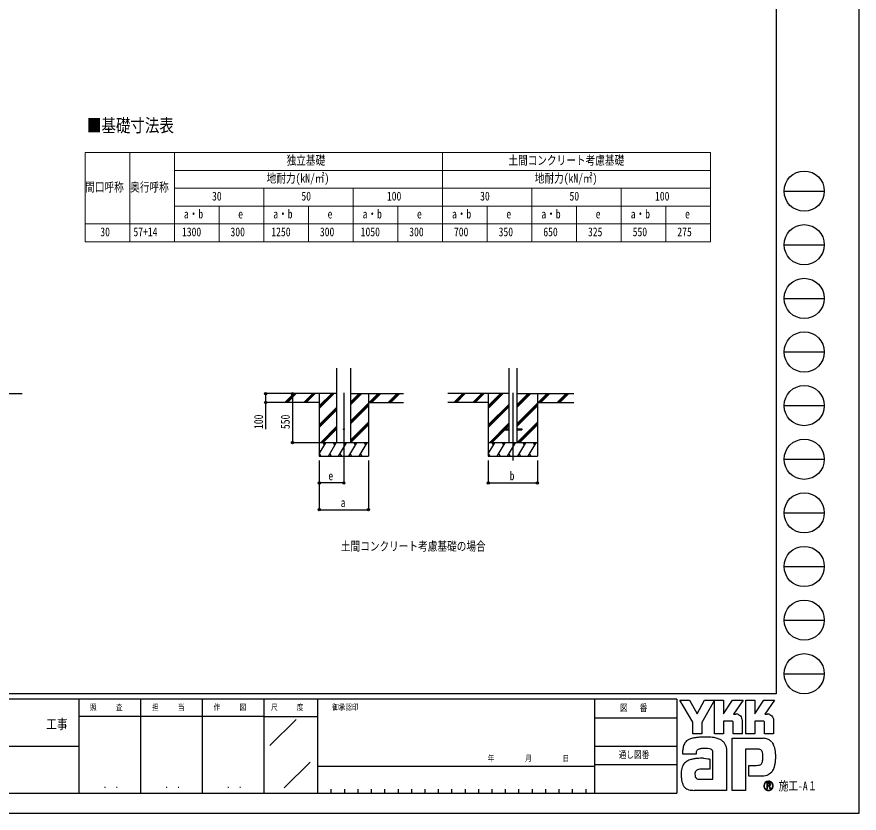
# Model space of a CAD drawing. Units: millimetres, scale not verified. Extents: x -12615 to 12615, y -8910 to 8910.
# Drawn here: x 3190 to 12615, y -8910 to 0 of the extents above; entities that cross this region are included whole.
import ezdxf
from ezdxf.enums import TextEntityAlignment as Align

# ---------------------------------------------------------------- set-up
doc = ezdxf.new("R2010")
doc.units = ezdxf.units.MM
doc.header["$LTSCALE"] = 50
doc.layers.add('0-1_TABLE1', color=7, linetype='Continuous', lineweight=18)
for name, color, linetype in [('0-2_USER1', 3, 'Continuous'), ('0-3_YKK_12', 2, 'Continuous'), ('0-4_YKK_13', 4, 'Continuous'), ('0-5_YKK_A1', 4, 'Continuous'), ('0-6_YKK_D', 6, 'Continuous'), ('0-7_YKK_ZWAK', 7, 'Continuous')]:
    doc.layers.add(name, color=color, linetype=linetype)
doc.styles.add('ＭＳ ゴシック', font='')
doc.styles.get('ＭＳ ゴシック').set_extended_font_data('MS Gothic')

msp = doc.modelspace()

# ---------------------------------------------------------------- linework, layer by layer
at = {"layer": '0-1_TABLE1'}
for p, q in [((3953.06, -1517.46), (10953.06, -1517.46)), ((3953.06, -1517.46), (3953.06, -2517.46)), ((4453.06, -1517.46), (4453.06, -2517.46)), ((4953.06, -1517.46), (4953.06, -2517.46)), ((7953.06, -1517.46), (7953.06, -2517.46)), ((4953.06, -1717.46), (10953.06, -1717.46)), ((4953.06, -1917.46), (10953.06, -1917.46)), ((5953.06, -1917.46), (5953.06, -2517.46)), ((6953.06, -1917.46), (6953.06, -2517.46)), ((8953.06, -1917.46), (8953.06, -2517.46)), ((4953.06, -2117.46), (10953.06, -2117.46)), ((8453.06, -2117.46), (8453.06, -2517.46)), ((9453.06, -2117.46), (9453.06, -2517.46)), ((10453.06, -2117.46), (10453.06, -2517.46)), ((3953.06, -2317.46), (10953.06, -2317.46)), ((3953.06, -2517.46), (10953.06, -2517.46))]:
    msp.add_line(p, q, dxfattribs=at)
for points in [[(10953.06, -1517.46), (10953.06, -2117.46), (10953.06, -2517.46)], [(9953.06, -1917.46), (9953.06, -2317.46), (9953.06, -2517.46)], [(5453.06, -2117.46), (5453.06, -2317.46), (5453.06, -2517.46)], [(6453.06, -2117.46), (6453.06, -2317.46), (6453.06, -2517.46)], [(7453.06, -2117.46), (7453.06, -2317.46), (7453.06, -2517.46)]]:
    msp.add_lwpolyline(points, dxfattribs=at)
at = {"layer": '0-3_YKK_12'}
for p, q in [((6849.06, -4205.79), (6849.06, -4965)), ((8740.06, -4205.79), (8740.06, -4965))]:
    msp.add_line(p, q, dxfattribs=at)
at = {"layer": '0-4_YKK_13'}
for p, q in [((8640.06, -4610.5), (8640.06, -4619.5)), ((8640.06, -4610.5), (8694.86, -4610.5)), ((8785.26, -4610.5), (8840.06, -4610.5)), ((8840.06, -4610.5), (8840.06, -4619.5)), ((8640.06, -4619.5), (8694.86, -4619.5)), ((8785.26, -4619.5), (8840.06, -4619.5))]:
    msp.add_line(p, q, dxfattribs=at)
msp.add_circle((6849.06, -4615), 5, dxfattribs=at)
at = {"layer": '0-5_YKK_A1'}
for p, q in [((6771.31, -4765), (6771.31, -3929.65)), ((6926.81, -4765), (6926.81, -3929.65)), ((8694.86, -3929.65), (8694.86, -4765)), ((8785.26, -3929.65), (8785.26, -4765)), ((2230.06, -4215), (3251.06, -4215)), ((6771.31, -4215), (6123.11, -4215)), ((6189.8, -4313.6), (6288.39, -4215)), ((6202.53, -4315), (6302.53, -4215)), ((6216.68, -4315), (6316.68, -4215)), ((6401.93, -4313.6), (6500.52, -4215)), ((6414.67, -4315), (6514.67, -4215)), ((6428.81, -4315), (6528.81, -4215)), ((6574.06, -4215), (6574.06, -4915)), ((6574.06, -4381.88), (6740.94, -4215)), ((6574.06, -4367.74), (6726.8, -4215)), ((6574.06, -4353.6), (6712.66, -4215)), ((6926.81, -4337.5), (7049.31, -4215)), ((6926.81, -4323.36), (7035.17, -4215)), ((6926.81, -4309.21), (7021.02, -4215)), ((6926.81, -4215), (7514.68, -4215)), ((7124.06, -4215), (7124.06, -4915)), ((7133.16, -4315), (7233.16, -4215)), ((7147.3, -4315), (7247.3, -4215)), ((7161.44, -4315), (7261.44, -4215)), ((7345.29, -4315), (7445.29, -4215)), ((7359.43, -4315), (7459.43, -4215)), ((7373.57, -4315), (7473.57, -4215)), ((8694.86, -4215), (8014.11, -4215)), ((8080.8, -4313.6), (8179.39, -4215)), ((8093.53, -4315), (8193.53, -4215)), ((8107.68, -4315), (8207.68, -4215)), ((8292.93, -4313.6), (8391.52, -4215)), ((8305.67, -4315), (8405.67, -4215)), ((8319.81, -4315), (8419.81, -4215)), ((8465.06, -4215), (8465.06, -4915)), ((8465.06, -4381.88), (8631.94, -4215)), ((8465.06, -4367.74), (8617.8, -4215)), ((8465.06, -4353.6), (8603.66, -4215)), ((8785.26, -4370.05), (8940.31, -4215)), ((8785.26, -4355.91), (8926.17, -4215)), ((8785.26, -4341.76), (8912.02, -4215)), ((8785.26, -4215), (9423.27, -4215)), ((9015.06, -4215), (9015.06, -4915)), ((9024.16, -4315), (9124.16, -4215)), ((9038.3, -4315), (9138.3, -4215)), ((9052.44, -4315), (9152.44, -4215)), ((9236.29, -4315), (9336.29, -4215)), ((9250.43, -4315), (9350.43, -4215)), ((9264.57, -4315), (9364.57, -4215)), ((6574.06, -4315), (6123.11, -4315)), ((6926.81, -4521.34), (7124.06, -4324.1)), ((7124.06, -4315), (7514.68, -4315)), ((8465.06, -4315), (8014.11, -4315)), ((8785.26, -4553.89), (9015.06, -4324.1)), ((9015.06, -4315), (9423.27, -4315)), ((6574.06, -4565.73), (6771.31, -4368.48)), ((6574.06, -4579.87), (6771.31, -4382.62)), ((6574.06, -4594.01), (6771.31, -4396.76)), ((6926.81, -4535.49), (7124.06, -4338.24)), ((6926.81, -4549.63), (7124.06, -4352.38)), ((8465.06, -4565.73), (8694.86, -4335.93)), ((8465.06, -4579.87), (8694.86, -4350.07)), ((8465.06, -4594.01), (8694.86, -4364.21)), ((8785.26, -4568.04), (9015.06, -4338.24)), ((8785.26, -4582.18), (9015.06, -4352.38)), ((6586.92, -4765), (6771.31, -4580.61)), ((6601.06, -4765), (6771.31, -4594.75)), ((6615.2, -4765), (6771.31, -4608.89)), ((6926.81, -4733.47), (7124.06, -4536.23)), ((6926.81, -4747.62), (7124.06, -4550.37)), ((6926.81, -4761.76), (7124.06, -4564.51)), ((8477.92, -4765), (8694.86, -4548.06)), ((8492.06, -4765), (8640.06, -4617)), ((8646.56, -4610.5), (8694.86, -4562.2)), ((8660.7, -4610.5), (8694.86, -4576.34)), ((8786.28, -4765), (9015.06, -4536.23)), ((8800.43, -4765), (9015.06, -4550.37)), ((8814.57, -4765), (9015.06, -4564.51)), ((8506.2, -4765), (8651.7, -4619.5)), ((7124.06, -4765), (6574.06, -4765)), ((6574.06, -4890.45), (6646.49, -4765)), ((6631.49, -4790.98), (6616.49, -4765)), ((6675.36, -4915), (6761.96, -4765)), ((6746.96, -4790.98), (6731.96, -4765)), ((6790.83, -4915), (6877.43, -4765)), ((6862.43, -4790.98), (6847.43, -4765)), ((6906.3, -4915), (6992.9, -4765)), ((6977.9, -4790.98), (6962.9, -4765)), ((7021.77, -4915), (7108.37, -4765)), ((7093.37, -4790.98), (7078.37, -4765)), ((9015.06, -4765), (8465.06, -4765)), ((8465.06, -4890.45), (8537.49, -4765)), ((8522.49, -4790.98), (8507.49, -4765)), ((8566.36, -4915), (8652.96, -4765)), ((8637.96, -4790.98), (8622.96, -4765)), ((8681.83, -4915), (8768.43, -4765)), ((8753.43, -4790.98), (8738.43, -4765)), ((8797.3, -4915), (8883.9, -4765)), ((8868.9, -4790.98), (8853.9, -4765)), ((8912.77, -4915), (8999.37, -4765)), ((8984.37, -4790.98), (8969.37, -4765)), ((6574.89, -4889.02), (6589.88, -4915)), ((6690.35, -4889.02), (6705.35, -4915)), ((6805.82, -4889.02), (6820.82, -4915)), ((6921.3, -4889.02), (6936.3, -4915)), ((7036.76, -4889.02), (7051.76, -4915)), ((8465.89, -4889.02), (8480.88, -4915)), ((8581.35, -4889.02), (8596.35, -4915)), ((8696.82, -4889.02), (8711.82, -4915)), ((8812.3, -4889.02), (8827.3, -4915)), ((8927.76, -4889.02), (8942.76, -4915)), ((6574.06, -4915), (7124.06, -4915)), ((8465.06, -4915), (9015.06, -4915))]:
    msp.add_line(p, q, dxfattribs=at)
at = {"layer": '0-6_YKK_D'}
for p, q in [((6122.11, -4215), (5973.06, -4215)), ((6274.06, -4215), (6274.06, -4765)), ((6122.11, -4315), (5973.06, -4315)), ((6573.06, -4765), (6273.06, -4765)), ((6574.06, -4965), (6574.06, -5516)), ((6574.06, -4965), (6574.06, -5216)), ((6849.06, -4965), (6849.06, -5216)), ((7124.06, -4965), (7124.06, -5516)), ((8465.06, -4965), (8465.06, -5216)), ((9015.06, -4965), (9015.06, -5216)), ((6849.06, -5215), (6574.06, -5215)), ((8465.06, -5215), (9015.06, -5215)), ((6574.06, -5515), (7124.06, -5515))]:
    msp.add_line(p, q, dxfattribs=at)
msp.add_lwpolyline([(5974.06, -4215), (5974.06, -4315), (5974.06, -4612.8)], dxfattribs=at)
for centre in [(5974.06, -4215), (6274.06, -4215), (5974.06, -4315), (6274.06, -4765), (6574.06, -5215), (6849.06, -5215), (8465.06, -5215), (9015.06, -5215), (6574.06, -5515), (7124.06, -5515)]:
    msp.add_circle(centre, 12.75, dxfattribs=at)
at = {"layer": '0-7_YKK_ZWAK'}
for p, q in [((11685.06, 8325), (11685.06, -7575)), ((11775.06, -1950), (12225.06, -1950)), ((11775.06, -2550), (12225.06, -2550)), ((11775.06, -3150), (12225.06, -3150)), ((11775.06, -3750), (12225.06, -3750)), ((11775.06, -4350), (12225.06, -4350)), ((11775.06, -4950), (12225.06, -4950)), ((11775.06, -5550), (12225.06, -5550)), ((11775.06, -6150), (12225.06, -6150)), ((11775.06, -6750), (12225.06, -6750)), ((11775.06, -7350), (12225.06, -7350)), ((11685.06, -7575), (-11714.94, -7575)), ((3885.06, -7635), (-14.94, -7635)), ((4575.06, -7635), (4575.06, -8685)), ((5265.06, -7635), (5265.06, -8685)), ((5955.06, -7635), (5955.06, -8685)), ((6555.06, -7635), (5955.06, -7635)), ((9652.56, -7635), (6555.06, -7635)), ((6555.06, -7635), (6555.06, -8685)), ((9652.56, -7635), (9652.56, -8685)), ((10575.06, -7635), (9652.56, -7635)), ((10575.06, -7635), (10575.06, -8685)), ((5955.06, -7830), (3885.06, -7830)), ((5955.06, -7830), (6555.06, -7830)), ((6021.31, -8154.87), (6315.11, -7861.08)), ((9652.56, -7845), (10575.06, -7845)), ((-14.94, -8160), (3885.06, -8160)), ((9652.56, -8160), (10575.06, -8160)), ((6182.02, -8627.97), (6470.68, -8339.3)), ((6555.06, -8385), (9652.56, -8385)), ((10575.06, -8370), (9652.56, -8370)), ((6705.06, -8640), (6705.06, -8685)), ((6855.06, -8640), (6855.06, -8685)), ((7005.06, -8640), (7005.06, -8685)), ((7155.06, -8640), (7155.06, -8685)), ((7305.06, -8640), (7305.06, -8685)), ((7455.06, -8640), (7455.06, -8685)), ((7605.06, -8640), (7605.06, -8685)), ((7755.06, -8640), (7755.06, -8685)), ((7905.06, -8640), (7905.06, -8685)), ((8055.06, -8640), (8055.06, -8685)), ((8205.06, -8640), (8205.06, -8685)), ((8355.06, -8640), (8355.06, -8685)), ((8505.06, -8640), (8505.06, -8685)), ((8655.06, -8640), (8655.06, -8685)), ((8805.06, -8640), (8805.06, -8685)), ((8955.06, -8640), (8955.06, -8685)), ((9105.06, -8640), (9105.06, -8685)), ((9255.06, -8640), (9255.06, -8685)), ((9405.06, -8640), (9405.06, -8685)), ((9555.06, -8640), (9555.06, -8685)), ((11600.02, -8651.94), (11600.02, -8651.94)), ((-14.94, -8685), (3885.06, -8685)), ((3885.06, -8685), (5955.06, -8685)), ((5955.06, -8685), (6555.06, -8685)), ((6555.06, -8685), (9652.56, -8685)), ((9652.56, -8685), (10575.06, -8685))]:
    msp.add_line(p, q, dxfattribs=at)
for points in [[(-12615, -8910), (12615, -8910), (12615, 8910), (-12615, 8910)], [(10608.06, -7644), (10718.49, -7644), (10801.41, -7800.3), (10884.12, -7644), (10994.63, -7644), (10853.01, -7895.97), (10853.01, -8022.4), (10752.29, -8022.4), (10752.29, -7892.57)]]:
    msp.add_lwpolyline(points, close=True, dxfattribs=at)
for points in [[(5955.06, -7635), (3885.06, -7635), (3885.06, -8685)], [(11191.64, -7879.83), (11096.31, -7879.83), (11096.31, -8022.29), (10994.74, -8022.29), (10994.74, -7644), (11096.31, -7644), (11096.31, -7798.75), (11196.21, -7644), (11315.52, -7644), (11208.48, -7800.64), (11212.27, -7800.64), (11216.46, -7800.64), (11220.76, -7800.64), (11224.9, -7800.64), (11228.6, -7800.64), (11231.58, -7800.64), (11233.57, -7800.64), (11234.3, -7800.64)], [(11542.53, -7879.83), (11447.31, -7879.83), (11447.31, -8022.4), (11345.69, -8022.4), (11345.69, -7644), (11447.31, -7644), (11447.31, -7798.75), (11547.1, -7644), (11666.41, -7644), (11559.37, -7800.64), (11563.2, -7800.64), (11567.41, -7800.64), (11571.71, -7800.64), (11575.84, -7800.64), (11579.52, -7800.64), (11582.49, -7800.64), (11584.47, -7800.64), (11585.19, -7800.64)], [(11263.52, -7806.64), (11275.65, -7813.57), (11285.92, -7822.6), (11294.18, -7833.36), (11300.27, -7845.45), (11304.03, -7858.49), (11305.32, -7872.11), (11305.32, -8022.65), (11206.23, -8022.65), (11206.23, -7894.23)], [(11614.45, -7806.64), (11626.61, -7813.57), (11636.92, -7822.6), (11645.22, -7833.36), (11651.35, -7845.45), (11655.14, -7858.49), (11656.44, -7872.11), (11656.44, -8022.4), (11557.12, -8022.4), (11557.12, -7894.23)], [(11486.61, -8194.52), (11343.58, -8194.52), (11343.58, -8655), (11193.69, -8655), (11193.69, -8072.37), (11542.06, -8072.37)], [(10814.39, -8196.93), (10807.42, -8200.86), (10801.98, -8205.65), (10797.86, -8211.25), (10794.88, -8217.59), (10792.82, -8224.59), (10791.48, -8232.21), (10790.67, -8240.37), (10790.19, -8249), (10640.23, -8249.37), (10640.67, -8228.86), (10641.5, -8205.82)], [(11123.13, -8157.5), (11127.38, -8174.71), (11129.79, -8193.13), (11130.55, -8212.76), (11130.55, -8655), (10768.66, -8655)], [(10871.84, -8296.58), (10900.22, -8298.46), (10922.53, -8300.96), (10937.13, -8303.3), (10942.36, -8304.7), (10942.36, -8419.42), (10925.77, -8417.67), (10907.57, -8416.68), (10888.94, -8416.3), (10871.06, -8416.36), (10855.1, -8416.69), (10842.25, -8417.13), (10833.68, -8417.51), (10830.56, -8417.68), (10817.59, -8420.05), (10806.4, -8423.76), (10797.01, -8428.84), (10789.4, -8435.31), (10783.58, -8443.19), (10779.55, -8452.51), (10777.31, -8463.3), (10776.86, -8475.57), (10778.29, -8489.07), (10781.15, -8500.22), (10785.28, -8509.25), (10790.48, -8516.37), (10796.58, -8521.78), (10803.4, -8525.72), (10810.76, -8528.37), (10818.48, -8529.97), (10977.79, -8529.97), (10977.79, -8235.22), (10977.83, -8229.38), (10977.53, -8223.66), (10976.78, -8218.16), (10975.5, -8212.94), (10973.59, -8208.07), (10970.96, -8203.64), (10967.51, -8199.72), (10963.16, -8196.37)], [(10963.16, -8196.37), (10953.82, -8192.71), (10938.88, -8189.6), (10919.82, -8187.31), (10898.12, -8186.08), (10875.25, -8186.18), (10852.69, -8187.85)], [(11636.14, -8113.54), (11645.92, -8125.87), (11653.24, -8137.83), (11658.35, -8148.65)], [(11537.48, -8282.99), (11537.29, -8263.9), (11536.38, -8246.69), (11534.23, -8231.59), (11530.31, -8218.78)], [(11623.69, -8462.91), (11609.85, -8473.67), (11595.43, -8482.13), (11580.55, -8488.44), (11565.3, -8492.76), (11549.8, -8495.23), (11534.16, -8496.03), (11380.08, -8496.03), (11380.08, -8374.99), (11466.96, -8374.99), (11482.98, -8374.77), (11497.07, -8373.4), (11509.16, -8369.86)], [(11623.82, -8587.79), (11623.75, -8586.03), (11623.53, -8584.34), (11623.16, -8582.71), (11622.66, -8581.16), (11622.01, -8579.69), (11621.22, -8578.31), (11620.3, -8577.02), (11619.24, -8575.84), (11617.85, -8574.61), (11616.31, -8573.54), (11614.62, -8572.63), (11612.79, -8571.88), (11610.84, -8571.29), (11608.75, -8570.87), (11606.55, -8570.61), (11604.23, -8570.53), (11581.5, -8570.53), (11581.5, -8637.42), (11588.37, -8637.42), (11588.37, -8577.35), (11604.23, -8577.35), (11605.87, -8577.41), (11607.41, -8577.57), (11608.85, -8577.83), (11610.19, -8578.2), (11611.42, -8578.67), (11612.53, -8579.24), (11613.52, -8579.9), (11614.4, -8580.67)], [(11617.08, -8587.79), (11616.66, -8591.01), (11615.51, -8593.54), (11613.78, -8595.47), (11611.64, -8596.87), (11609.23, -8597.83), (11606.71, -8598.42), (11604.25, -8598.72), (11601.99, -8598.8), (11596.03, -8598.8), (11599.04, -8603.91), (11618.68, -8637.65), (11626.54, -8637.65), (11607.6, -8605.17), (11609.37, -8604.82), (11611.07, -8604.37), (11612.67, -8603.83), (11614.19, -8603.2), (11615.6, -8602.47), (11616.92, -8601.65), (11618.14, -8600.73), (11619.24, -8599.73)]]:
    msp.add_lwpolyline(points, dxfattribs=at)
for centre in [(12000.06, -1950), (12000.06, -2550), (12000.06, -3150), (12000.06, -3750), (12000.06, -4350), (12000.06, -4950), (12000.06, -5550), (12000.06, -6150), (12000.06, -6750), (12000.06, -7350)]:
    msp.add_circle(centre, 225, dxfattribs=at)
for centre, radius, start, end in [((11234.45, -7875.57), 74.93, 78.26798, 90.11215), ((11235.52, -7870.11), 69.37, 66.19963, 78.22058), ((11585.34, -7875.7), 75.07, 78.27851, 90.10826), ((11586.37, -7870.44), 69.7, 66.2483, 78.23226), ((11192.17, -7893.88), 14.06, 358.57817, 92.1683), ((11543.13, -7893.81), 14, 358.29941, 92.43455), ((10754.79, -8184.02), 108.55, 122.60463, 137.83438), ((10769.15, -8207.24), 135.84, 108.37421, 122.42809), ((10791.88, -8288.08), 219.75, 100.93159, 107.35499), ((10866.16, -8648.45), 587.69, 97.86054, 101.37938), ((10901.03, -8890.74), 832.48, 94.90201, 97.9576), ((10903.41, -8910.14), 852, 91.6169, 94.94971), ((10900.11, -8772.18), 714.01, 87.51794, 91.66439), ((10909.38, -8573.33), 514.94, 81.92631, 87.59083), ((10936.76, -8385.69), 325.32, 73.67137, 82.05943), ((10977.38, -8249.75), 183.45, 60.60528, 73.9085), ((10994.01, -8216.59), 146.41, 52.17347, 59.90542), ((11008.88, -8197.34), 122.08, 43.55042, 52.14561), ((11536.36, -8232.64), 160.37, 78.73198, 87.96551), ((11541.07, -8208.59), 135.87, 69.03034, 78.69541), ((11545.45, -8196.9), 123.38, 59.39484, 68.9885), ((11547.48, -8193.34), 119.28, 50.3012, 59.3616), ((11546.74, -8194.18), 120.4, 42.05209, 50.28551), ((10913.41, -8221.38), 272.36, 171.55622, 176.72493), ((10821.12, -8207.6), 179.04, 163.48385, 171.57982), ((10774.82, -8193.86), 130.74, 152.2125, 163.4865), ((10754.81, -8183.52), 108.22, 138.03852, 152.12015), ((10853.97, -8290.89), 101.95, 102.4979, 112.84632), ((10873.7, -8375.98), 189.3, 96.37207, 102.75341), ((11017.07, -8189.43), 110.69, 34.48659, 43.50182), ((11017.13, -8189.26), 110.55, 25.58915, 34.43128), ((11007.29, -8193.87), 121.41, 17.43089, 25.54591), ((11487.42, -8268.03), 73.52, 77.94572, 90.63794), ((11493.81, -8238.05), 42.86, 60.20991, 77.92418), ((11487.28, -8228.44), 188.76, 14.76267, 25.00486), ((11371.51, -8259.99), 308.76, 7.9139, 14.95041), ((11497.96, -8230.26), 34.04, 39.8078, 59.75378), ((11492.14, -8234.71), 41.37, 22.65544, 39.38165), ((11196.61, -8284.73), 340.88, 355.2339, 0.29193), ((11255.87, -8276.8), 425.61, 2.54376, 8.01251), ((11189.59, -8280.29), 491.98, 357.76419, 2.60674), ((10777.37, -8448.87), 152.71, 153.89178, 164.94341), ((10754.78, -8438.01), 127.65, 142.04688, 153.80771), ((10750.42, -8434.88), 122.29, 130.60221, 141.94427), ((10757.63, -8443.54), 133.55, 120.60724, 130.53081), ((10771.85, -8467.72), 161.6, 112.58838, 120.58162), ((10790.98, -8513.7), 211.4, 106.61303, 112.59024), ((10821.07, -8614.84), 316.93, 99.87193, 106.59825), ((10837.93, -8709.82), 413.39, 94.78469, 99.91711), ((10846.14, -8804.31), 508.24, 90.80099, 94.81812), ((10847.39, -8874.68), 578.61, 87.57779, 90.82714), ((11495.16, -8338.28), 34.54, 293.91672, 314.09376), ((11490.45, -8334.13), 40.8, 314.78099, 333.92928), ((11460.15, -8319.42), 74.48, 334.00676, 347.34989), ((11377.49, -8300.27), 159.33, 347.14308, 355.40008), ((11440.22, -8325.35), 236.92, 339.22498, 347.31457), ((11307.45, -8294.38), 373.25, 347.15166, 352.97565), ((11208.51, -8281.51), 473.02, 352.8937, 357.82206), ((10914.4, -8470.46), 291.87, 174.55588, 182.47272), ((10826.95, -8462.09), 204.02, 164.97537, 174.56739), ((11523.69, -8350.16), 150.71, 311.57033, 318.66243), ((11506.24, -8334.86), 173.92, 318.67367, 325.29112), ((11551.08, -8368.28), 118.04, 326.23251, 339.61931), ((11077.49, -8467.89), 454.94, 181.90948, 187.89042), ((10886.08, -8494.82), 261.65, 187.80471, 196.36971), ((10785.01, -8524.67), 156.26, 196.3102, 208.20993), ((11600.11, -8604.57), 52.92, 90.09157, 179.92363), ((11599.77, -8604.4), 47.06, 134.8007, 180.12175), ((11599.91, -8604.13), 46.97, 89.86602, 135.149), ((11600.1, -8604.47), 52.82, 44.93442, 90.08536), ((11600.12, -8604.49), 47.33, 45.03108, 90.11509), ((11600.15, -8604.5), 47.31, 0.00643, 45.07115), ((11600.52, -8604.31), 52.41, 359.78949, 45.13288), ((10741.01, -8548.09), 106.41, 208.29777, 223.35561), ((10731.08, -8556.83), 93.2, 223.64205, 239.63663), ((10739.32, -8541.84), 110.3, 239.8785, 253.65355), ((10754.4, -8490.03), 164.26, 253.69102, 263.74909), ((10767.18, -8376.29), 278.71, 263.68487, 270.30455), ((11599.78, -8604.63), 52.6, 179.86065, 225.14399), ((11599.58, -8604.7), 46.87, 179.75513, 225.29722), ((11600.03, -8604.63), 52.77, 224.94536, 269.98445), ((11599.93, -8605.12), 46.82, 224.62822, 270.10973), ((11600.03, -8604.37), 53.04, 269.98802, 314.93777), ((11599.95, -8604.42), 47.52, 270.09072, 359.90926), ((11607.02, -8587.51), 10.06, 358.3894, 42.86139), ((11607.22, -8588.27), 16.6, 316.37674, 1.6565), ((11600.39, -8604.71), 52.54, 314.92572, 0.23508)]:
    msp.add_arc(centre, radius, start, end, dxfattribs=at)

# ---------------------------------------------------------------- texts
at = {"layer": '0-1_TABLE1', "style": 'ＭＳ ゴシック', "width": 0.8}
for s, p in [('独立基礎', (6208.26, -1684.96)), ('土間コンクリート考慮基礎', (8689.86, -1684.96)), ('地耐力(kN/㎡)', (5985.06, -1884.96)), ('地耐力(kN/㎡)', (8985.06, -1884.96)), ('間口呼称', (3954.66, -1984.96)), ('奥行呼称', (4458.26, -1984.96)), ('30', (5373.86, -2084.96)), ('50', (6373.86, -2084.96)), ('100', (7330.66, -2084.96)), ('30', (8373.86, -2084.96)), ('50', (9373.86, -2084.96)), ('100', (10330.66, -2084.96)), ('a・b', (5059.06, -2284.96)), ('a・b', (6059.06, -2284.96)), ('a・b', (7059.06, -2284.96)), ('a・b', (8059.06, -2284.96)), ('a・b', (9059.06, -2284.96)), ('a・b', (10059.06, -2284.96)), ('e', (5667.06, -2284.96)), ('e', (6667.06, -2284.96)), ('e', (7667.06, -2284.96)), ('e', (8667.06, -2284.96)), ('e', (9667.06, -2284.96)), ('e', (10667.06, -2284.96)), ('30', (4123.86, -2484.96)), ('57+14', (4494.26, -2484.96)), ('1300', (5037.46, -2484.96)), ('300', (5580.66, -2484.96)), ('1250', (6037.46, -2484.96)), ('300', (6580.66, -2484.96)), ('1050', (7037.46, -2484.96)), ('300', (7580.66, -2484.96)), ('700', (8080.66, -2484.96)), ('350', (8580.66, -2484.96)), ('650', (9080.66, -2484.96)), ('325', (9580.66, -2484.96)), ('550', (10080.66, -2484.96)), ('275', (10580.66, -2484.96))]:
    msp.add_text(s, height=98.97, dxfattribs=at).set_placement(p, align=Align.BOTTOM_LEFT)
at = {"layer": '0-2_USER1', "style": 'ＭＳ ゴシック', "width": 0.8}
for s, height, p in [('■基礎寸法表', 148.5, (3974.4, -1333.5)), ('土間コンクリート考慮基礎の場合', 98.97, (6816, -6003))]:
    msp.add_text(s, height=height, dxfattribs=at).set_placement(p, align=Align.BOTTOM_LEFT)
at = {"layer": '0-6_YKK_D', "style": 'ＭＳ ゴシック', "width": 0.8}
for s, p in [('100', (5973.06, -4611.8)), ('550', (6273.06, -4612.4))]:
    msp.add_text(s, height=98.97, rotation=90, dxfattribs=at).set_placement(p, align=Align.BOTTOM_LEFT)
for s, p in [('b', (8704.06, -5214)), ('e', (6675.56, -5214)), ('a', (6813.06, -5514))]:
    msp.add_text(s, height=98.97, dxfattribs=at).set_placement(p, align=Align.BOTTOM_LEFT)
at = {"layer": '0-7_YKK_ZWAK', "style": 'ＭＳ ゴシック', "width": 0.8}
for s, height, p in [('照     査', 65.98, (4009.26, -7777.5)), ('担     当', 65.98, (4701.66, -7777.5)), ('作     図', 65.98, (5391.66, -7777.5)), ('尺     度', 65.98, (6034.26, -7777.5)), ('御承認印', 65.98, (6717.41, -7777.5)), ('図\u3000 番', 76.98, (9940.21, -7792.5)), ('工事', 110, (3517, -8002.39)), ('年        月        日', 65.98, (8459.72, -8349.64)), ('通し図番', 76.98, (9923.41, -8317.5)), ('施工-A１', 98.97, (11715.06, -8685)), ('． ．', 77.75, (4155, -8653.06)), ('． ．', 77.75, (4845, -8653.06)), ('． ．', 77.75, (5535, -8653.06))]:
    msp.add_text(s, height=height, dxfattribs=at).set_placement(p, align=Align.BOTTOM_LEFT)

doc.saveas('drawing.dxf')
